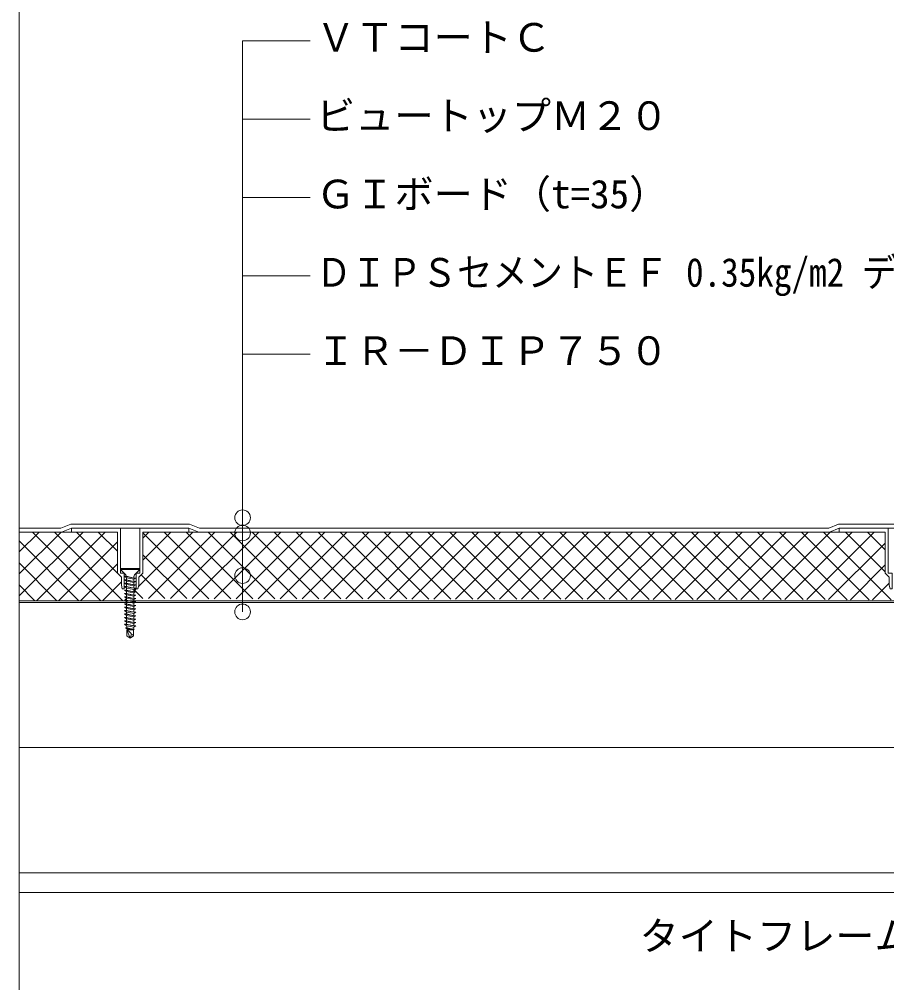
# Model space of a CAD drawing. Units: millimetres, scale not verified. Extents: x -1380 to 1380, y -955 to 955.
# Drawn here: x -899.9 to -456.8, y -515.8 to -23.8 of the extents above; entities that cross this region are included whole.
import ezdxf
from ezdxf.enums import TextEntityAlignment as Align

# ---------------------------------------------------------------- set-up
doc = ezdxf.new("R2010")
doc.units = ezdxf.units.MM
doc.header["$LTSCALE"] = 3
doc.linetypes.add('USER1', pattern=[9.525, 6.35, -3.175])
for name, color, linetype, lineweight in [('0-0_0', 7, 'Continuous', 18), ('0-1_BOUSUI', 1, 'Continuous', 18), ('0-2_MOJI', 7, 'Continuous', 18), ('0-3_HATCH', 9, 'Continuous', 18), ('0-5_KANAMONO_SCREW', 4, 'Continuous', 18), ('0-6_TEKKOTU', 7, 'USER1', 18), ('0-7_dannnetu', 6, 'Continuous', 18), ('0-C_dekki', 3, 'USER1', 18), ('0-D_zatu', 6, 'Continuous', 18)]:
    doc.layers.add(name, color=color, linetype=linetype, lineweight=lineweight)
doc.styles.add('ＭＳ ゴシック', font='')
doc.styles.get('ＭＳ ゴシック').set_extended_font_data('MS Gothic')

msp = doc.modelspace()

# ---------------------------------------------------------------- linework, layer by layer
at = {"layer": '0-0_0'}
msp.add_lwpolyline([(-899.883, -659.69), (900.117, -659.69), (900.117, 540.31), (-899.883, 540.31)], close=True, dxfattribs=at)
at = {"layer": '0-1_BOUSUI'}
for points in [[(-151.027, -79.397), (-151.027, -140.276), (-186.027, -175.276), (-186.027, -200.69), (-185.027, -205.69), (-185.027, -284.59), (-233.177, -284.59), (-239.802, -285.69), (-416.027, -285.69), (-421.027, -283.69), (-481.027, -283.69), (-486.027, -285.69), (-808.237, -285.69), (-813.237, -283.69), (-873.237, -283.69), (-878.237, -285.69), (-899.883, -285.69)], [(-153.027, -107.994), (-153.027, -139.448), (-188.027, -174.448), (-188.027, -200.888), (-187.027, -205.888), (-187.027, -282.59), (-233.342, -282.59), (-239.967, -283.69), (-415.642, -283.69), (-420.642, -281.69), (-481.413, -281.69), (-486.413, -283.69), (-807.852, -283.69), (-812.852, -281.69), (-873.622, -281.69), (-878.622, -283.69), (-899.883, -283.69)]]:
    msp.add_lwpolyline(points, dxfattribs=at)
at = {"layer": '0-2_MOJI'}
for p, q in [((-785.814, -326.404), (-785.814, -34.755)), ((-785.814, -34.755), (-751.238, -34.755)), ((-785.814, -74.755), (-751.238, -74.755)), ((-785.814, -114.755), (-751.238, -114.755)), ((-785.814, -154.755), (-751.238, -154.755)), ((-785.814, -194.755), (-751.238, -194.755))]:
    msp.add_line(p, q, dxfattribs=at)
for centre in [(-785.814, -278.326), (-785.814, -278.326), (-785.814, -286.122), (-785.814, -286.122), (-785.814, -307.876), (-785.814, -307.876), (-785.814, -326.404), (-785.814, -326.404)]:
    msp.add_circle(centre, 4, dxfattribs=at)
at = {"layer": '0-3_HATCH'}
for p, q in [((-899.883, -295.812), (-889.762, -285.69)), ((-899.883, -307.037), (-878.536, -285.69)), ((-899.883, -318.262), (-867.311, -285.69)), ((-869.404, -320.69), (-899.883, -290.211)), ((-858.179, -320.69), (-893.179, -285.69)), ((-891.086, -320.69), (-856.086, -285.69)), ((-846.953, -320.69), (-881.953, -285.69)), ((-849.737, -306.681), (-870.728, -285.69)), ((-849.737, -295.456), (-859.503, -285.69)), ((-838.922, -313.428), (-811.184, -285.69)), ((-836.737, -288.793), (-833.635, -285.69)), ((-836.737, -300.018), (-822.41, -285.69)), ((-803.068, -319.674), (-836.737, -286.005)), ((-833.894, -319.626), (-799.959, -285.69)), ((-791.825, -319.692), (-825.827, -285.69)), ((-822.687, -319.643), (-788.734, -285.69)), ((-780.582, -319.71), (-814.601, -285.69)), ((-811.479, -319.661), (-777.508, -285.69)), ((-769.339, -319.728), (-803.376, -285.69)), ((-800.271, -319.679), (-766.283, -285.69)), ((-758.096, -319.745), (-792.151, -285.69)), ((-789.064, -319.696), (-755.058, -285.69)), ((-746.853, -319.763), (-780.925, -285.69)), ((-777.856, -319.714), (-743.832, -285.69)), ((-735.609, -319.781), (-769.7, -285.69)), ((-766.649, -319.732), (-732.607, -285.69)), ((-724.366, -319.799), (-758.475, -285.69)), ((-755.441, -319.75), (-721.382, -285.69)), ((-713.123, -319.816), (-747.249, -285.69)), ((-744.233, -319.767), (-710.156, -285.69)), ((-701.88, -319.834), (-736.024, -285.69)), ((-733.026, -319.785), (-698.931, -285.69)), ((-690.637, -319.852), (-724.799, -285.69)), ((-721.818, -319.803), (-687.706, -285.69)), ((-679.394, -319.87), (-713.573, -285.69)), ((-710.611, -319.82), (-676.481, -285.69)), ((-668.151, -319.887), (-702.348, -285.69)), ((-699.403, -319.838), (-665.255, -285.69)), ((-656.908, -319.905), (-691.123, -285.69)), ((-688.195, -319.856), (-654.03, -285.69)), ((-645.665, -319.923), (-679.897, -285.69)), ((-676.988, -319.873), (-642.805, -285.69)), ((-634.422, -319.941), (-668.672, -285.69)), ((-665.78, -319.891), (-631.579, -285.69)), ((-623.179, -319.958), (-657.447, -285.69)), ((-654.573, -319.909), (-620.354, -285.69)), ((-611.936, -319.976), (-646.221, -285.69)), ((-643.365, -319.927), (-609.129, -285.69)), ((-600.692, -319.994), (-634.996, -285.69)), ((-632.157, -319.944), (-597.903, -285.69)), ((-589.449, -320.012), (-623.771, -285.69)), ((-620.95, -319.962), (-586.678, -285.69)), ((-578.206, -320.03), (-612.546, -285.69)), ((-609.742, -319.98), (-575.453, -285.69)), ((-566.963, -320.047), (-601.32, -285.69)), ((-598.534, -319.997), (-564.227, -285.69)), ((-555.72, -320.065), (-590.095, -285.69)), ((-587.327, -320.015), (-553.002, -285.69)), ((-544.477, -320.083), (-578.87, -285.69)), ((-576.119, -320.033), (-541.777, -285.69)), ((-533.234, -320.101), (-567.644, -285.69)), ((-564.912, -320.051), (-530.551, -285.69)), ((-521.991, -320.118), (-556.419, -285.69)), ((-553.704, -320.068), (-519.326, -285.69)), ((-510.748, -320.136), (-545.194, -285.69)), ((-542.496, -320.086), (-508.101, -285.69)), ((-499.505, -320.154), (-533.968, -285.69)), ((-531.289, -320.104), (-496.875, -285.69)), ((-488.262, -320.172), (-522.743, -285.69)), ((-520.081, -320.121), (-485.65, -285.69)), ((-477.018, -320.189), (-511.518, -285.69)), ((-508.874, -320.139), (-474.425, -285.69)), ((-465.775, -320.207), (-500.292, -285.69)), ((-497.666, -320.157), (-463.199, -285.69)), ((-454.532, -320.225), (-489.067, -285.69)), ((-457.527, -306.005), (-477.842, -285.69)), ((-457.527, -294.779), (-466.616, -285.69)), ((-879.86, -320.69), (-849.737, -290.567)), ((-486.458, -320.175), (-457.527, -291.244)), ((-814.311, -319.656), (-836.737, -297.23)), ((-880.629, -320.69), (-899.883, -301.437)), ((-868.635, -320.69), (-849.737, -301.793)), ((-475.251, -320.192), (-457.527, -302.469)), ((-825.554, -319.639), (-837.62, -307.573)), ((-891.854, -320.69), (-899.883, -312.662)), ((-857.41, -320.69), (-847.737, -311.018)), ((-841.387, -315.893), (-840.184, -314.69)), ((-464.043, -320.21), (-455.527, -311.694)), ((-845.984, -320.49), (-845.087, -319.593)), ((-836.797, -319.621), (-841.387, -315.031)), ((-846.184, -320.69), (-846.028, -320.534))]:
    msp.add_line(p, q, dxfattribs=at)
at = {"layer": '0-5_KANAMONO_SCREW'}
for p, q in [((-838.237, -304.19), (-848.237, -304.19)), ((-848.237, -304.69), (-848.237, -304.19)), ((-838.237, -304.69), (-840.657, -307.11)), ((-838.237, -304.69), (-838.237, -304.19)), ((-846.087, -308.24), (-845.087, -308.24)), ((-845.237, -308.24), (-845.299, -308.009)), ((-841.387, -309.115), (-845.087, -308.24)), ((-845.087, -308.99), (-845.087, -309.99)), ((-841.387, -309.115), (-841.387, -308.24)), ((-841.237, -308.24), (-841.387, -308.24)), ((-840.387, -309.115), (-841.387, -309.656)), ((-841.387, -309.656), (-841.387, -310.865)), ((-841.237, -308.24), (-841.176, -308.009)), ((-846.087, -309.99), (-845.087, -309.99)), ((-845.087, -312.49), (-846.087, -311.74)), ((-846.087, -311.74), (-845.087, -311.74)), ((-846.087, -313.49), (-845.087, -313.49)), ((-841.387, -310.865), (-845.087, -309.99)), ((-845.087, -310.74), (-845.087, -311.74)), ((-841.387, -312.615), (-845.087, -311.74)), ((-841.387, -313.156), (-845.087, -312.49)), ((-845.087, -312.49), (-845.087, -313.49)), ((-841.387, -314.365), (-845.087, -313.49)), ((-845.087, -314.24), (-845.087, -315.24)), ((-840.387, -310.865), (-841.387, -311.406)), ((-841.387, -311.406), (-841.387, -312.615)), ((-840.387, -312.615), (-841.387, -313.156)), ((-841.387, -313.156), (-841.387, -314.365)), ((-840.387, -314.365), (-841.387, -314.906)), ((-846.087, -315.24), (-845.087, -315.24)), ((-846.087, -316.99), (-845.087, -316.99)), ((-846.087, -318.74), (-845.087, -318.74)), ((-841.387, -316.115), (-845.087, -315.24)), ((-845.087, -315.99), (-845.087, -316.99)), ((-841.387, -317.865), (-845.087, -316.99)), ((-845.087, -317.74), (-845.087, -318.74)), ((-841.387, -319.615), (-845.087, -318.74)), ((-845.087, -319.49), (-845.087, -320.49)), ((-841.387, -314.906), (-841.387, -316.115)), ((-840.387, -316.115), (-841.387, -316.656)), ((-841.387, -316.656), (-841.387, -317.865)), ((-840.387, -317.865), (-841.387, -318.406)), ((-841.387, -318.406), (-841.387, -319.615)), ((-840.387, -319.615), (-841.387, -320.156)), ((-846.087, -320.49), (-845.087, -320.49)), ((-846.087, -322.24), (-845.087, -322.24)), ((-841.387, -324.865), (-846.087, -323.99)), ((-846.087, -323.99), (-845.087, -323.99)), ((-845.087, -324.74), (-846.087, -323.99)), ((-841.387, -321.365), (-845.087, -320.49)), ((-845.087, -321.24), (-845.087, -322.24)), ((-841.387, -323.115), (-845.087, -322.24)), ((-845.087, -322.99), (-845.087, -323.99)), ((-841.387, -324.865), (-845.087, -323.99)), ((-841.387, -320.156), (-841.387, -321.365)), ((-840.387, -321.365), (-841.387, -321.906)), ((-841.387, -321.906), (-841.387, -323.115)), ((-840.387, -323.115), (-841.387, -323.656)), ((-841.387, -323.656), (-841.387, -324.865)), ((-841.387, -326.615), (-846.087, -325.74)), ((-846.087, -325.74), (-845.087, -325.74)), ((-845.087, -326.49), (-846.087, -325.74)), ((-841.387, -328.365), (-846.087, -327.49)), ((-846.087, -327.49), (-845.087, -327.49)), ((-845.087, -328.24), (-846.087, -327.49)), ((-841.387, -330.115), (-846.087, -329.24)), ((-846.087, -329.24), (-845.087, -329.24)), ((-845.087, -329.99), (-846.087, -329.24)), ((-845.087, -324.74), (-845.087, -325.74)), ((-841.387, -325.406), (-845.087, -324.74)), ((-841.387, -326.615), (-845.087, -325.74)), ((-845.087, -326.49), (-845.087, -327.49)), ((-841.387, -327.156), (-845.087, -326.49)), ((-841.387, -328.365), (-845.087, -327.49)), ((-841.387, -330.115), (-845.087, -329.24)), ((-840.387, -324.865), (-841.387, -324.865)), ((-840.387, -324.865), (-841.387, -325.406)), ((-841.387, -325.406), (-841.387, -326.615)), ((-840.387, -326.615), (-841.387, -326.615)), ((-840.387, -326.615), (-841.387, -327.156)), ((-841.387, -327.156), (-841.387, -328.365)), ((-840.387, -328.365), (-841.387, -328.365)), ((-841.387, -328.906), (-841.387, -330.115)), ((-841.387, -331.865), (-846.087, -330.99)), ((-846.087, -330.99), (-845.087, -330.99)), ((-845.087, -331.74), (-846.087, -330.99)), ((-841.387, -333.615), (-846.087, -332.74)), ((-846.087, -332.74), (-845.087, -332.74)), ((-845.087, -333.49), (-846.087, -332.74)), ((-841.805, -335.19), (-845.565, -334.49)), ((-845.087, -329.99), (-845.087, -330.99)), ((-841.387, -330.656), (-845.087, -329.99)), ((-841.387, -331.865), (-845.087, -330.99)), ((-845.087, -331.74), (-845.087, -332.74)), ((-841.387, -332.406), (-845.087, -331.74)), ((-841.387, -333.615), (-845.087, -332.74)), ((-841.387, -334.156), (-845.087, -333.49)), ((-845.087, -333.49), (-844.765, -334.49)), ((-841.387, -334.156), (-841.805, -335.19)), ((-840.387, -330.115), (-841.387, -330.115)), ((-840.387, -330.115), (-841.387, -330.656)), ((-841.387, -330.656), (-841.387, -331.865)), ((-840.387, -331.865), (-841.387, -331.865)), ((-840.387, -331.865), (-841.387, -332.406)), ((-841.387, -332.406), (-841.387, -333.615)), ((-840.387, -333.615), (-841.387, -333.615)), ((-840.387, -333.615), (-841.387, -334.156)), ((-841.487, -335.623), (-844.987, -335.623)), ((-843.237, -339.79), (-844.987, -338.565)), ((-844.765, -335.09), (-844.765, -335.623)), ((-841.805, -335.623), (-844.765, -335.09)), ((-843.237, -339.79), (-842.496, -337.787)), ((-843.237, -339.79), (-841.487, -338.565)), ((-841.005, -335.19), (-841.805, -335.623)), ((-841.487, -335.623), (-841.487, -338.565))]:
    msp.add_line(p, q, dxfattribs=at)
for points in [[(-838.237, -304.69), (-848.237, -304.69), (-845.817, -307.11)], [(-841.387, -309.656), (-845.087, -308.99), (-846.087, -308.24)], [(-840.387, -309.115), (-841.387, -309.115), (-846.087, -308.24)], [(-841.387, -311.406), (-845.087, -310.74), (-846.087, -309.99)], [(-840.387, -310.865), (-841.387, -310.865), (-846.087, -309.99)], [(-840.387, -312.615), (-841.387, -312.615), (-846.087, -311.74)], [(-841.387, -314.906), (-845.087, -314.24), (-846.087, -313.49)], [(-840.387, -314.365), (-841.387, -314.365), (-846.087, -313.49)], [(-841.387, -316.656), (-845.087, -315.99), (-846.087, -315.24)], [(-840.387, -316.115), (-841.387, -316.115), (-846.087, -315.24)], [(-841.387, -318.406), (-845.087, -317.74), (-846.087, -316.99)], [(-840.387, -317.865), (-841.387, -317.865), (-846.087, -316.99)], [(-841.387, -320.156), (-845.087, -319.49), (-846.087, -318.74)], [(-840.387, -319.615), (-841.387, -319.615), (-846.087, -318.74)], [(-841.387, -321.906), (-845.087, -321.24), (-846.087, -320.49)], [(-840.387, -321.365), (-841.387, -321.365), (-846.087, -320.49)], [(-841.387, -323.656), (-845.087, -322.99), (-846.087, -322.24)], [(-840.387, -323.115), (-841.387, -323.115), (-846.087, -322.24)], [(-840.387, -328.365), (-841.387, -328.906), (-845.087, -328.24), (-845.087, -329.24)], [(-844.765, -335.09), (-845.565, -334.49), (-844.765, -334.49)], [(-841.005, -335.19), (-841.805, -335.19), (-844.765, -334.49)], [(-843.237, -339.79), (-844.987, -335.623), (-844.987, -338.565)]]:
    msp.add_lwpolyline(points, dxfattribs=at)
for centre, radius, start, end in [((-847.231, -308.525), 2, 14.93142, 45), ((-839.243, -308.525), 2, 135, 165.06858), ((-847.305, -340.808), 5.679, 32.1357, 65.91407), ((-843.237, -339.79), 2.136, 35, 69.69553)]:
    msp.add_arc(centre, radius, start, end, dxfattribs=at)
at = {"layer": '0-6_TEKKOTU', "linetype": 'Continuous'}
for p, q in [((-899.883, -459.69), (900.117, -459.69)), ((-899.883, -469.69), (900.117, -469.69))]:
    msp.add_line(p, q, dxfattribs=at)
at = {"layer": '0-7_dannnetu'}
for p, q in [((-899.883, -285.69), (-849.737, -285.69)), ((-836.737, -285.69), (-457.527, -285.69))]:
    msp.add_line(p, q, dxfattribs=at)
at = {"layer": '0-C_dekki', "linetype": 'Continuous'}
for p, q in [((-899.883, -320.69), (-160.027, -320.69)), ((-899.883, -321.69), (-160.027, -321.69)), ((-899.883, -395.69), (-220.027, -395.69))]:
    msp.add_line(p, q, dxfattribs=at)
at = {"layer": '0-D_zatu'}
msp.add_line((-838.237, -283.69), (-848.237, -283.69), dxfattribs=at)
for points in [[(-846.237, -306.69), (-848.237, -306.69), (-848.237, -283.69), (-873.237, -283.69), (-873.237, -285.69), (-849.737, -285.69), (-849.737, -306.69), (-847.737, -308.69), (-847.737, -312.69), (-847.237, -314.69), (-846.237, -314.69)], [(-840.237, -306.69), (-838.237, -306.69), (-838.237, -283.69), (-813.237, -283.69), (-813.237, -285.69), (-836.737, -285.69), (-836.737, -306.69), (-838.737, -308.69), (-838.737, -312.69), (-839.237, -314.69), (-840.237, -314.69)], [(-454.027, -306.69), (-456.027, -306.69), (-456.027, -283.69), (-481.027, -283.69), (-481.027, -285.69), (-457.527, -285.69), (-457.527, -306.69), (-455.527, -308.69), (-455.527, -312.69), (-455.027, -314.69), (-454.027, -314.69)], [(-454.027, -306.69), (-456.027, -306.69), (-456.027, -283.69), (-481.027, -283.69), (-481.027, -285.69), (-457.527, -285.69), (-457.527, -306.69), (-455.527, -308.69), (-455.527, -312.69), (-455.027, -314.69), (-454.027, -314.69)]]:
    msp.add_lwpolyline(points, close=True, dxfattribs=at)

# ---------------------------------------------------------------- texts
at = {"layer": '0-2_MOJI', "style": 'ＭＳ ゴシック'}
for s, p in [('ＶＴコートＣ', (-748.238, -44.755)), ('ビュートップＭ２０', (-748.238, -84.755)), ('ＧＩボード（t=35）', (-748.238, -124.755)), ('ＩＲ－ＤＩＰ７５０', (-748.238, -204.755)), ('タイトフレーム(溶接付)', (-583.005, -503.624))]:
    msp.add_text(s, height=14.66, dxfattribs=at).set_placement(p, align=Align.BOTTOM_LEFT)
at = {"layer": '0-2_MOJI', "style": 'ＭＳ ゴシック', "width": 0.9}
msp.add_text('ＤＩＰＳセメントＥＦ 0.35kg/m2 ディスク併用', height=14.66, dxfattribs=at).set_placement((-748.238, -164.755), align=Align.BOTTOM_LEFT)

doc.saveas('drawing.dxf')
